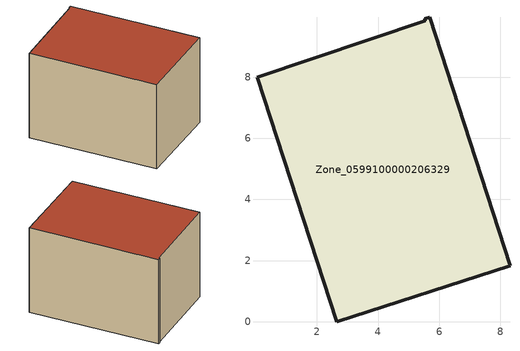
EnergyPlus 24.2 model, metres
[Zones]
Zone_0599100000206329
 floor ground (C_G): 0.04,8 5.54,9.85 5.52,9.91 5.68,9.96 8.31,1.83 2.64,0 z3.68
 wall outside (C_F): 8.31,1.83 5.68,9.96 5.52,9.91 5.54,9.85 0.04,8 2.64,0 8.31,1.83 z3.68:9.57
 roof outside (C_R): 5.54,9.85 0.04,8 2.64,0 8.31,1.83 5.68,9.96 5.52,9.91 z9.57
[BUILDING]
Pand.0599100000206329: North Axis=0; Terrain=City; Loads Convergence Tolerance Value=0.04; Temperature Convergence Tolerance Value=0.4; Solar Distribution=FullExterior; Maximum Number of Warmup Days=25; Minimum Number of Warmup Days=1
[Site:Location]
Rotterdam.The.Hague.AP_ZH_NLD Design_Conditions: Latitude=51.96; Longitude=4.45; Time Zone=1; Elevation=-4.5
[SITE:GROUNDTEMPERATURE:BUILDINGSURFACE]
18, 18, 18, 18, 18, 18, 18, 18, 18, 18, 18, 18
[MATERIAL] Thermal Absorptance=0.9; Solar Absorptance=0.7; Visible Absorptance=0.7
Name | Roughness | Thickness | Conductivity | Density | Specific Heat
G.TI.1946-1964 | MediumSmooth | 0.15 | 1 | 540 | 1210
F.TI.1946-1964 | Rough | 0.3 | 0.857143 | 1920 | 840
R.TI.1946-1964 | MediumRough | 0.2 | 0.277778 | 1500 | 1000
[CONSTRUCTION]
C_G: G.TI.1946-1964
C_F: F.TI.1946-1964
C_R: R.TI.1946-1964
[ZONE]
Zone_0599100000206329: Type=1; Multiplier=1; Ceiling Height=Autocalculate; Volume=Autocalculate; Floor Area=autocalculate; Part of Total Floor Area=Yes
[ZONEINFILTRATION:DESIGNFLOWRATE]
Infil_Zone_0599100000206329: Zone or ZoneList or Space or SpaceList=Zone_0599100000206329; Schedule=AlwaysOn; Design Flow Rate Calculation Method=Flow/Area; Flow Rate per Floor Area=0.003; Constant Term Coefficient=1; Temperature Term Coefficient=0; Velocity Term Coefficient=0; Velocity Squared Term Coefficient=0
[HVACTEMPLATE:ZONE:IDEALLOADSAIRSYSTEM]
Zone_0599100000206329: Maximum Heating Supply Air Temperature=50; Minimum Cooling Supply Air Temperature=13; Maximum Heating Supply Air Humidity Ratio=0.0156; Minimum Cooling Supply Air Humidity Ratio=0.0077; Heating Limit=NoLimit; Cooling Limit=NoLimit; Dehumidification Control Type=ConstantSensibleHeatRatio; Cooling Sensible Heat Ratio=0.7; Dehumidification Setpoint=60; Humidification Control Type=None; Humidification Setpoint=30; Outdoor Air Method=None; Outdoor Air Flow Rate per Person=0.00944; Outdoor Air Flow Rate per Zone Floor Area=0; Outdoor Air Flow Rate per Zone=0; Demand Controlled Ventilation Type=None; Outdoor Air Economizer Type=NoEconomizer; Heat Recovery Type=None; Sensible Heat Recovery Effectiveness=0.7; Latent Heat Recovery Effectiveness=0.65
[ZONECONTROL:THERMOSTAT]
ThermostatControl_Zone_0599100000206329: Zone or ZoneList=Zone_0599100000206329; Control Type Schedule=DualSetpointControlType; Control 1=Thermostat_Zone_0599100000206329; Temperature Difference Between Cutout And Setpoint=0
[THERMOSTATSETPOINT:DUALSETPOINT]
Thermostat_Zone_0599100000206329: Heating Setpoint Temperature Schedule=HeatingSetpoint_Zone_0599100000206329; Cooling Setpoint Temperature Schedule=CoolingSetpoint_Zone_0599100000206329
[SCHEDULE:COMPACT]
HeatingSetpoint_Zone_0599100000206329: Through: 12/31, For: AllDays, Until: 24:00, 21
CoolingSetpoint_Zone_0599100000206329: Through: 12/31, For: AllDays, Until: 24:00, 24
DualSetpointControlType: Through: 12/31, For: AllDays, Until: 24:00, 4
AlwaysOn: Through: 12/31, For: AllDays, Until: 24:00, 1
